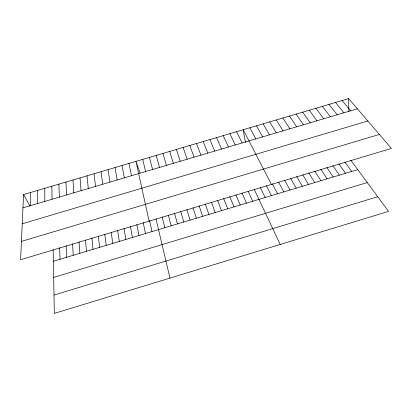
<?xml version="1.0" encoding="UTF-8"?>
<svg xmlns="http://www.w3.org/2000/svg" width="412" height="412" viewBox="0 0 412 412"><rect width="100%" height="100%" fill="white"/><g stroke="black" fill="none" stroke-linecap="round" stroke-linejoin="round"><path stroke-width="0.62" d="M37.533 203.554L37.719 190.38M30.251 205.712L30.643 192.471M23.561 194.562L20.6 259.735L391.4 148.408L348.619 98.607L23.561 194.562L29.968 206.082M53.993 295.074L377.737 196.72M53.673 277.389L367.293 182.552M53.38 261.28L357.76 169.62M21.434 241.386L379.385 134.425M22.954 207.875L357.384 108.809M22.233 223.793L367.849 120.989M342.084 100.533L350.663 110.797M335.538 102.47L343.938 112.79M328.987 104.401L337.201 114.783M322.431 106.337L330.46 116.781M315.865 108.274L323.708 118.785M350.833 160.222L388.542 211.377L54.327 313.393L53.169 249.579M309.294 110.215L316.952 120.783M344.885 162.091L351.632 171.469M302.717 112.157L310.184 122.786M338.88 163.894L345.493 173.313M332.87 165.701L339.354 175.167M296.13 114.098L303.417 124.795M326.85 167.509L333.205 177.016M289.538 116.045L296.635 126.803M320.83 169.317L327.046 178.87M282.941 117.997L289.852 128.812M314.799 171.124L320.886 180.724M276.334 119.944L283.054 130.825M308.768 172.937L314.722 182.583M302.727 174.75L308.547 184.442M269.721 121.895L276.256 132.839M296.681 176.563L302.367 186.301M263.098 123.852L269.448 134.858M290.625 178.381L296.182 188.166M256.475 125.809L262.629 136.877M284.568 180.198L289.991 190.03M249.837 127.766L255.806 138.895M278.507 182.022L283.791 191.894M272.435 183.845L277.585 193.764M271.441 184.427L243.198 129.728L245.454 142.537M266.358 185.668L271.379 195.633M236.55 131.691L242.138 142.943M260.276 187.491L265.163 197.508M229.891 133.653L235.293 144.972M254.189 189.319L280.206 244.445M223.232 135.62L228.439 147.002M248.096 191.147L252.71 201.257M241.999 192.981L246.474 203.131M216.563 137.587L221.579 149.036M235.891 194.814L240.232 205.011M209.883 139.56L214.709 151.07M229.783 196.648L233.985 206.891M203.198 141.532L207.833 153.104M223.665 198.486L227.733 208.776M196.509 143.51L200.953 155.144M217.541 200.325L221.471 210.661M211.413 202.163L215.208 212.546M189.814 145.488L194.062 157.188M140.09 173.086L135.97 161.38L149.134 221.146M205.279 204.007L208.935 214.436M183.108 147.465L187.161 159.233M199.135 205.851L202.658 216.326M176.393 149.448L180.255 161.277M192.991 207.694L196.37 218.221M169.677 151.431L173.344 163.322M186.837 209.543L190.081 220.116M180.677 211.392L183.783 222.011M162.946 153.413L166.422 165.377M174.513 213.241L177.479 223.907M156.215 155.401L159.495 167.427M168.343 215.095L171.171 225.807M149.474 157.394L152.558 169.481M162.163 216.949L164.852 227.712M142.727 159.387L145.611 171.536M155.983 218.803L169.96 278.095M149.602 220.719L152.007 231.58M143.222 222.635L145.482 233.542M129.002 163.435L131.49 175.723M136.83 224.555L138.947 235.51M122.029 165.495L124.316 177.85M130.434 226.471L132.407 237.482M115.046 167.555L117.126 179.977M124.033 228.397L125.861 239.454M117.621 230.318L119.305 241.427M108.052 169.62L109.932 182.109M111.209 232.244L112.744 243.404M101.053 171.686L102.727 184.241M104.787 234.176L106.172 245.382M94.049 173.756L95.517 186.379M98.355 236.102L99.601 247.36M87.035 175.826L88.302 188.516M91.922 238.038L93.019 249.342M85.48 239.969L86.427 251.325M80.016 177.896L81.071 190.658M79.032 241.906L79.835 253.313M72.986 179.972L73.836 192.801M72.574 243.842L73.233 255.301M65.946 182.053L66.595 194.948M66.116 245.784L66.62 257.289M58.901 184.128L59.338 197.096M59.647 247.725L60.003 259.282M348.619 98.607L348.861 111.611M51.85 186.214L52.082 199.243M44.79 188.294L44.81 201.396"/></g></svg>
